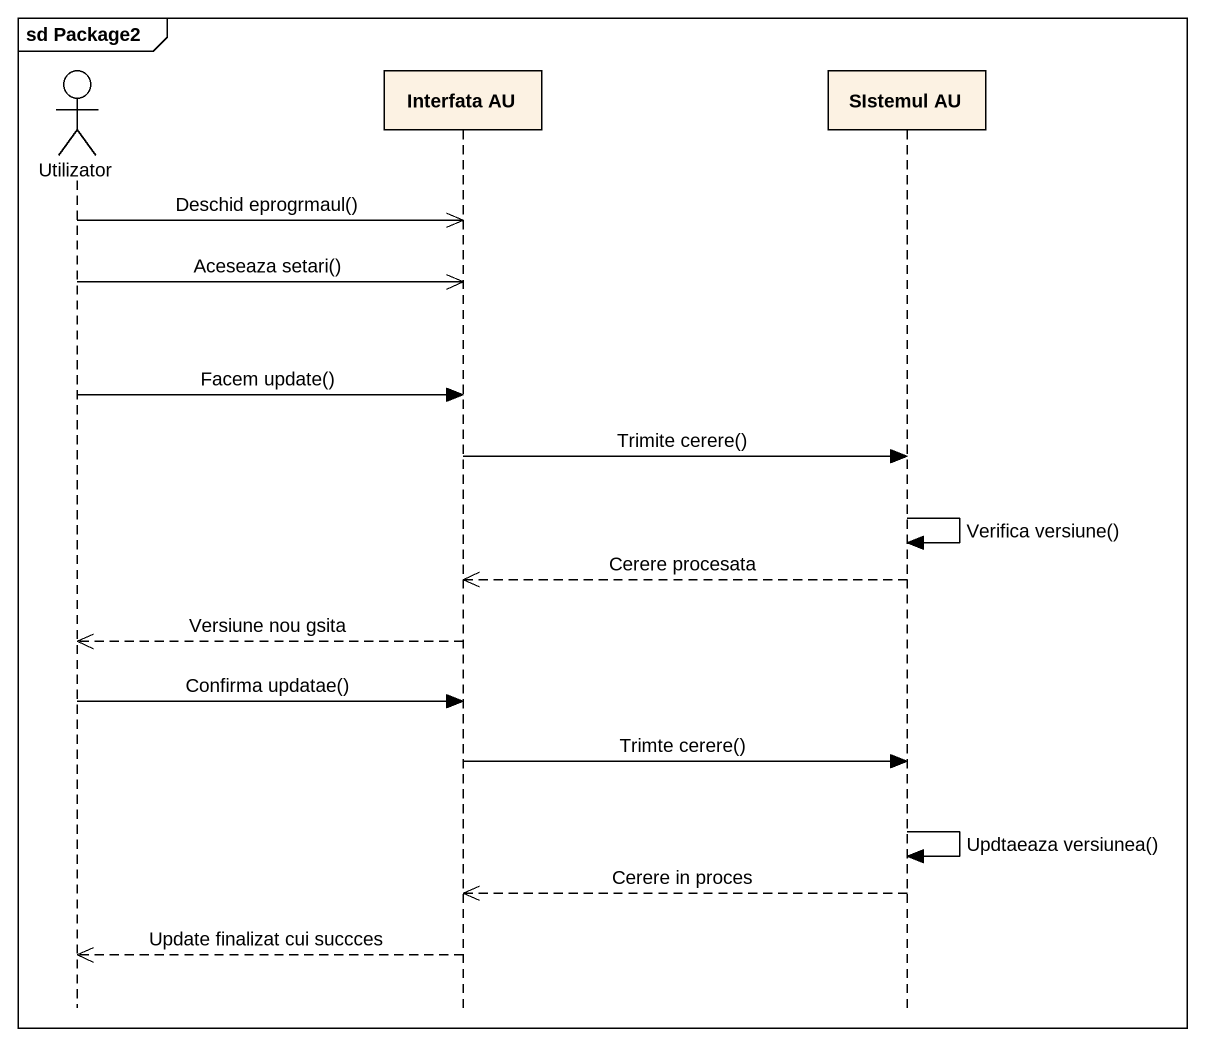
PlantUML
@startuml
mainframe sd Package2
hide footbox
actor Utilizator
participant "Interfata AU" as Interfata_AU
participant "SIstemul AU" as SIstemul_AU

Utilizator ->> Interfata_AU : Deschid eprogrmaul()
Utilizator ->> Interfata_AU : Aceseaza setari()
Utilizator -> Interfata_AU : Facem update()
Interfata_AU -> SIstemul_AU : Trimite cerere()
SIstemul_AU -> SIstemul_AU : Verifica versiune()
SIstemul_AU -->> Interfata_AU : Cerere procesata
Interfata_AU -->> Utilizator : Versiune nou gsita
Utilizator -> Interfata_AU : Confirma updatae()
Interfata_AU -> SIstemul_AU : Trimte cerere()
SIstemul_AU -> SIstemul_AU : Updtaeaza versiunea()
SIstemul_AU -->> Interfata_AU : Cerere in proces
Interfata_AU -->> Utilizator : Update finalizat cui succces
@enduml
